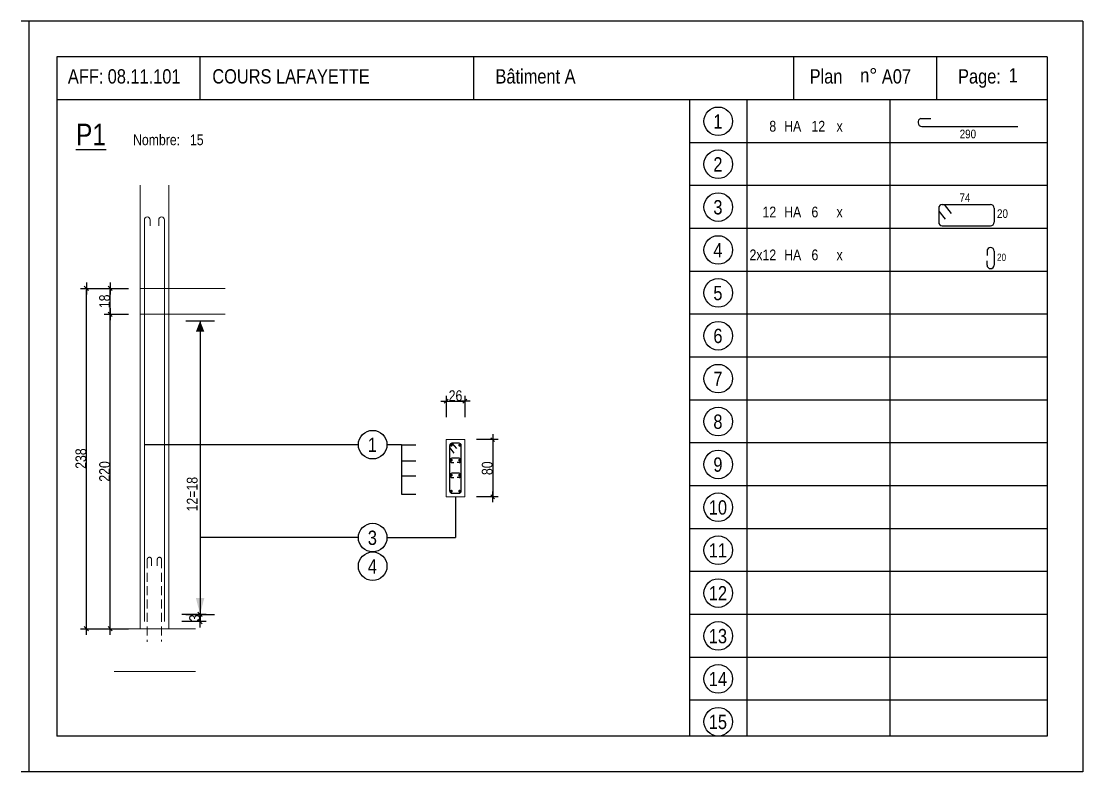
# Model space of a CAD drawing. Header units: metres. Extents: x -9927 to 45032, y -190416 to 12166.
# Drawn here: x 10761 to 12246, y -19784 to -18734 of the extents above; entities that cross this region are included whole.
import ezdxf
from ezdxf.enums import TextEntityAlignment as Align

# ---------------------------------------------------------------- set-up
doc = ezdxf.new("R2010")
doc.units = ezdxf.units.M
doc.header["$PDMODE"] = 65
doc.linetypes.add('CACHE2', pattern=[0.1875, 0.125, -0.0625])
for name, color, linetype in [('01_cote_gen', 4, 'Continuous'), ('01_fenetres', 171, 'Continuous'), ('01_linteaux', 3, 'Continuous'), ('01_sem', 42, 'Continuous'), ('01_texte', 230, 'Continuous'), ('AA_COTES', 2, 'Continuous')]:
    doc.layers.add(name, color=color, linetype=linetype)
doc.styles.add('STYLE2', font='ARIALN.TTF')
doc.dimstyles.new('JB25', dxfattribs={"dimscale": 0.1, "dimtxt": 150, "dimasz": 17, "dimexe": 0.1, "dimexo": 0.1, "dimgap": 0.09, "dimtad": 1, "dimdec": 1, "dimlfac": 0.5, "dimdsep": 46, "dimtxsty": 'STYLE2', "dimblk1": 'BOND_G', "dimblk2": 'BOND_D', "dimsah": 1, "dimcen": 1.5, "dimdle": 0.01, "dimse1": 1, "dimse2": 1, "dimclrd": 4, "dimclre": 2, "dimclrt": 5, "dimadec": 0, "dimazin": 0, "dimtfac": 2.333333, "dimtdec": 1, "dimtix": 1, "dimtmove": 2, "dimatfit": 3, "dimldrblk": 'BOND_G', "dimfxl": 1, "dimtolj": 1, "dimtzin": 0, "dimarcsym": 0})
doc.dimstyles.new('JB50', dxfattribs={"dimscale": 0.1, "dimtxt": 150, "dimasz": 15, "dimexe": 0.1, "dimexo": 0.1, "dimgap": 0.09, "dimtad": 1, "dimdec": 1, "dimdsep": 46, "dimtxsty": 'STYLE2', "dimblk1": 'BOND_G', "dimblk2": 'BOND_D', "dimsah": 1, "dimcen": 1.5, "dimdle": 0.01, "dimse1": 1, "dimse2": 1, "dimclrd": 4, "dimclre": 2, "dimclrt": 6, "dimazin": 2, "dimtfac": 2.333333, "dimtdec": 1, "dimtix": 1, "dimtmove": 2, "dimatfit": 3, "dimldrblk": 'BOND_G', "dimfxl": 1, "dimtolj": 1, "dimtzin": 0, "dimarcsym": 0})

# ---------------------------------------------------------------- blocks, each defined once
blk = doc.blocks.new('BOND_G')
at = {"layer": 'AA_COTES', "color": 0}
for p, q in [((0, -5), (0, 15)), ((5, 0), (-5, 0)), ((1.77, 1.77), (-1.77, -1.77))]:
    blk.add_line(p, q, dxfattribs=at)
blk = doc.blocks.new('BOND_D')
at = {"layer": 'AA_COTES', "color": 0}
for p, q in [((5, 0), (-5, 0)), ((-1.77, -1.77), (1.77, 1.77)), ((0, 5), (0, -15))]:
    blk.add_line(p, q, dxfattribs=at)
blk = doc.blocks.new('*D129')
at = {"layer": '01_cote_gen', "color": 4, "lineweight": -2, "transparency": 16777216}
blk.add_line((11357.4, -19265.2), (11380.4, -19265.2), dxfattribs=at)
at = {"layer": 'DEFPOINTS', "color": 0, "lineweight": 0, "transparency": 16777216}
for p in [(11381.9, -19265.2), (11355.9, -19319), (11381.9, -19319)]:
    blk.add_point(p, dxfattribs=at)
at = {"layer": '01_cote_gen', "color": 4, "lineweight": -2, "transparency": 16777216, "xscale": 1.5, "yscale": 1.5, "zscale": 1.5, "rotation": 180}
blk.add_blockref('BOND_G', (11355.9, -19265.2), dxfattribs=at)
at = {"layer": '01_cote_gen', "color": 4, "lineweight": -2, "transparency": 16777216, "xscale": 1.5, "yscale": 1.5, "zscale": 1.5}
blk.add_blockref('BOND_D', (11381.9, -19265.2), dxfattribs=at)
at = {"layer": '01_cote_gen', "color": 6, "transparency": 16777216, "insert": (11368.9, -19257.6), "char_height": 15, "attachment_point": 5, "style": 'STYLE2'}
blk.add_mtext('\\A1;26', dxfattribs=at)
blk = doc.blocks.new('*D130')
at = {"layer": '01_cote_gen', "color": 4, "lineweight": -2, "transparency": 16777216}
blk.add_line((11421, -19320.5), (11421, -19397.5), dxfattribs=at)
at = {"layer": 'DEFPOINTS', "color": 0, "lineweight": 0, "transparency": 16777216}
for p in [(11381.9, -19319), (11381.9, -19399), (11421, -19399)]:
    blk.add_point(p, dxfattribs=at)
at = {"layer": '01_cote_gen', "color": 4, "lineweight": -2, "transparency": 16777216, "xscale": 1.5, "yscale": 1.5, "zscale": 1.5}
for name, p, rotation in [('BOND_G', (11421, -19319), 90), ('BOND_D', (11421, -19399), 270)]:
    blk.add_blockref(name, p, dxfattribs=dict(at, rotation=rotation))
at = {"layer": '01_cote_gen', "color": 6, "transparency": 16777216, "insert": (11413.3, -19359), "char_height": 15, "attachment_point": 5, "rotation": 90, "style": 'STYLE2'}
blk.add_mtext('\\A1;80', dxfattribs=at)
blk = doc.blocks.new('*D125')
at = {"layer": '01_cote_gen', "color": 4, "linetype": 'Continuous', "lineweight": -2, "transparency": 16777216}
blk.add_line((10852.6, -19581.8), (10852.6, -19109.2), dxfattribs=at)
at = {"layer": 'DEFPOINTS', "color": 0, "linetype": 'Continuous', "lineweight": 0, "transparency": 16777216}
for p in [(10852.6, -19107.5), (10967.7, -19107.5), (10927.7, -19583.5)]:
    blk.add_point(p, dxfattribs=at)
at = {"layer": '01_cote_gen', "color": 4, "linetype": 'Continuous', "lineweight": -2, "transparency": 16777216, "xscale": 1.7, "yscale": 1.7, "zscale": 1.7}
for name, p, rotation in [('BOND_D', (10852.6, -19107.5), 90), ('BOND_G', (10852.6, -19583.5), 270)]:
    blk.add_blockref(name, p, dxfattribs=dict(at, rotation=rotation))
at = {"layer": '01_cote_gen', "color": 5, "linetype": 'Continuous', "lineweight": 0, "transparency": 16777216, "insert": (10844.9, -19345.5), "char_height": 15, "attachment_point": 5, "rotation": 90, "style": 'STYLE2'}
blk.add_mtext('\\A1;238', dxfattribs=at)
blk = doc.blocks.new('*D126')
at = {"layer": '01_cote_gen', "color": 4, "linetype": 'Continuous', "lineweight": -2, "transparency": 16777216}
blk.add_line((10885.8, -19141.8), (10885.8, -19109.2), dxfattribs=at)
at = {"layer": 'DEFPOINTS', "color": 0, "linetype": 'Continuous', "lineweight": 0, "transparency": 16777216}
for p in [(10885.8, -19107.5), (11014.5, -19107.5), (11023.5, -19143.5)]:
    blk.add_point(p, dxfattribs=at)
at = {"layer": '01_cote_gen', "color": 4, "linetype": 'Continuous', "lineweight": -2, "transparency": 16777216, "xscale": 1.7, "yscale": 1.7, "zscale": 1.7}
for name, p, rotation in [('BOND_D', (10885.8, -19107.5), 90), ('BOND_G', (10885.8, -19143.5), 270)]:
    blk.add_blockref(name, p, dxfattribs=dict(at, rotation=rotation))
at = {"layer": '01_cote_gen', "color": 5, "linetype": 'Continuous', "lineweight": 0, "transparency": 16777216, "insert": (10878.1, -19125.5), "char_height": 15, "attachment_point": 5, "rotation": 90, "style": 'STYLE2'}
blk.add_mtext('\\A1;18', dxfattribs=at)
blk = doc.blocks.new('*D127')
at = {"layer": '01_cote_gen', "color": 4, "linetype": 'Continuous', "lineweight": -2, "transparency": 16777216}
blk.add_line((10885.8, -19581.8), (10885.8, -19145.2), dxfattribs=at)
at = {"layer": 'DEFPOINTS', "color": 0, "linetype": 'Continuous', "lineweight": 0, "transparency": 16777216}
for p in [(10885.8, -19143.5), (10894.3, -19143.5), (10903.9, -19583.5)]:
    blk.add_point(p, dxfattribs=at)
at = {"layer": '01_cote_gen', "color": 4, "linetype": 'Continuous', "lineweight": -2, "transparency": 16777216, "xscale": 1.7, "yscale": 1.7, "zscale": 1.7}
for name, p, rotation in [('BOND_D', (10885.8, -19143.5), 90), ('BOND_G', (10885.8, -19583.5), 270)]:
    blk.add_blockref(name, p, dxfattribs=dict(at, rotation=rotation))
at = {"layer": '01_cote_gen', "color": 5, "linetype": 'Continuous', "lineweight": 0, "transparency": 16777216, "insert": (10878.1, -19363.5), "char_height": 15, "attachment_point": 5, "rotation": 90, "style": 'STYLE2'}
blk.add_mtext('\\A1;220', dxfattribs=at)
blk = doc.blocks.new('*D128')
at = {"layer": '01_cote_gen', "color": 4, "linetype": 'Continuous', "lineweight": -2, "transparency": 16777216}
blk.add_line((11011.6, -19565.2), (11011.6, -19571.8), dxfattribs=at)
at = {"layer": 'DEFPOINTS', "color": 0, "linetype": 'Continuous', "lineweight": 0, "transparency": 16777216}
for p in [(11004.8, -19563.5), (10961.7, -19573.5), (11011.6, -19573.5)]:
    blk.add_point(p, dxfattribs=at)
at = {"layer": '01_cote_gen', "color": 4, "linetype": 'Continuous', "lineweight": -2, "transparency": 16777216, "xscale": 1.7, "yscale": 1.7, "zscale": 1.7}
for name, p, rotation in [('BOND_G', (11011.6, -19563.5), 90), ('BOND_D', (11011.6, -19573.5), 270)]:
    blk.add_blockref(name, p, dxfattribs=dict(at, rotation=rotation))
at = {"layer": '01_cote_gen', "color": 5, "linetype": 'Continuous', "lineweight": 0, "transparency": 16777216, "insert": (11004, -19568.5), "char_height": 15, "attachment_point": 5, "rotation": 90, "style": 'STYLE2'}
blk.add_mtext('\\A1;3', dxfattribs=at)

msp = doc.modelspace()

# ---------------------------------------------------------------- linework, layer by layer
at = {"layer": '01_cote_gen', "color": 2, "linetype": 'CACHE2', "lineweight": 0, "ltscale": 100}
for p, q in [((10937.73, -19486.52), (10937.73, -19602.09)), ((10943.73, -19486.52), (10943.73, -19495.5)), ((10951.73, -19486.52), (10951.73, -19495.5)), ((10957.73, -19486.52), (10957.73, -19601.24))]:
    msp.add_line(p, q, dxfattribs=at)
for centre in [(10940.73, -19486.52), (10954.73, -19486.52)]:
    msp.add_arc(centre, 3, 0, 180, dxfattribs=at)
at = {"layer": '01_fenetres', "ltscale": 30}
for p, q in [((12196.39, -18783.64), (10811.39, -18783.64)), ((10811.39, -18783.64), (10811.39, -19733.64)), ((10811.39, -18783.64), (10811.39, -19733.64)), ((10811.39, -18783.64), (10811.39, -19733.64)), ((11011.39, -18783.64), (11011.39, -18843.64)), ((11393.89, -18783.64), (11393.89, -18843.64)), ((11842.26, -18843.64), (11842.26, -18783.64)), ((12042.26, -18843.64), (12042.26, -18783.64)), ((12196.39, -18783.64), (12196.39, -19733.64)), ((12196.39, -18843.64), (10811.39, -18843.64)), ((12196.39, -19733.64), (10811.39, -19733.64))]:
    msp.add_line(p, q, dxfattribs=at)
at = {"layer": '01_linteaux', "linetype": 'Continuous'}
for p, q in [((12019.93, -18869.89), (12033.67, -18869.89)), ((12021.16, -18880.88), (12155.47, -18880.88)), ((12049.84, -18990.17), (12117.42, -18990.17)), ((12052.53, -18990.17), (12062.51, -19002.48)), ((12044.84, -18995.17), (12044.84, -19014.78)), ((12044.84, -18999.31), (12054.03, -19010.64)), ((12122.42, -18995.17), (12122.42, -19014.78)), ((12049.84, -19019.78), (12117.42, -19019.78)), ((12112.42, -19055.17), (12112.42, -19061.54)), ((12122.42, -19055.17), (12122.42, -19074.78)), ((12112.42, -19074.78), (12112.42, -19068.93))]:
    msp.add_line(p, q, dxfattribs=at)
for centre, start, end in [((12021.04, -18874.77), 102.77382, 192.77382), ((12021.16, -18875.88), 180, 270), ((12049.84, -18995.17), 90, 180), ((12117.42, -18995.17), 0, 90), ((12049.84, -19014.78), 180, 270), ((12117.42, -19014.78), 270, 0), ((12117.42, -19055.17), 90, 180), ((12117.42, -19055.17), 0, 90), ((12117.42, -19074.78), 180, 270), ((12117.42, -19074.78), 270, 0)]:
    msp.add_arc(centre, 5, start, end, dxfattribs=at)
at = {"layer": '01_sem', "color": 2, "lineweight": 0, "ltscale": 7}
for p, q in [((10927.73, -18962.88), (10927.73, -19583.52)), ((10967.73, -18962.88), (10967.73, -19583.52)), ((10933.73, -19011.52), (10933.73, -19573.52)), ((10941.73, -19011.52), (10941.73, -19019.93)), ((10953.73, -19011.52), (10953.73, -19019.93)), ((10961.73, -19011.52), (10961.73, -19573.52)), ((11046.91, -19107.52), (10927.73, -19107.52)), ((11046.91, -19143.52), (10927.73, -19143.52)), ((11355.86, -19399.03), (11355.86, -19319.03)), ((11381.86, -19319.03), (11355.86, -19319.03)), ((11381.86, -19399.03), (11381.86, -19319.03)), ((11355.86, -19399.03), (11381.86, -19399.03)), ((11005.28, -19583.52), (10891.56, -19583.52)), ((11005.28, -19643.52), (10891.56, -19643.52))]:
    msp.add_line(p, q, dxfattribs=at)
for centre in [(10937.73, -19011.52), (10957.73, -19011.52)]:
    msp.add_arc(centre, 4, 0, 180, dxfattribs=at)
at = {"layer": '01_texte', "ltscale": 30}
for p, q in [((12246.39, -18733.64), (10761.39, -18733.64)), ((10771.8, -18733.64), (10771.8, -19783.64)), ((12246.39, -18733.64), (12246.39, -19783.64)), ((11696.39, -18843.64), (11696.39, -19733.64)), ((11776.39, -18843.64), (11776.39, -19733.64)), ((11976.39, -18843.64), (11976.39, -19733.64)), ((12196.39, -18903.64), (11696.39, -18903.64)), ((12196.39, -18963.64), (11696.39, -18963.64)), ((12196.39, -19023.64), (11696.39, -19023.64)), ((12196.39, -19083.64), (11696.39, -19083.64)), ((10991.46, -19152.81), (11031.78, -19152.81)), ((11011.62, -19152.81), (11011.62, -19570.4)), ((12196.39, -19143.64), (11696.39, -19143.64)), ((12196.39, -19203.64), (11696.39, -19203.64)), ((12196.39, -19263.64), (11696.39, -19263.64)), ((11360.86, -19391.03), (11360.86, -19327.03)), ((11360.86, -19330.45), (11366.39, -19337.87)), ((11373.86, -19324.03), (11363.86, -19324.03)), ((11363.86, -19324.03), (11370.39, -19331.44)), ((11376.86, -19391.03), (11376.86, -19327.03)), ((12196.39, -19323.64), (11696.39, -19323.64)), ((11373.86, -19345.03), (11363.86, -19345.03)), ((11363.86, -19351.03), (11366.58, -19351.03)), ((11373.86, -19351.03), (11371.14, -19351.03)), ((11373.86, -19366.03), (11363.86, -19366.03)), ((11363.86, -19372.03), (11366.58, -19372.03)), ((11373.86, -19372.03), (11371.14, -19372.03)), ((11363.86, -19394.03), (11373.86, -19394.03)), ((12196.39, -19383.64), (11696.39, -19383.64)), ((12196.39, -19443.64), (11696.39, -19443.64)), ((12196.39, -19503.64), (11696.39, -19503.64)), ((10991.46, -19563.52), (11031.78, -19563.52)), ((12196.39, -19563.64), (11696.39, -19563.64)), ((12196.39, -19623.64), (11696.39, -19623.64)), ((12196.39, -19683.64), (11696.39, -19683.64)), ((12246.39, -19783.64), (10761.39, -19783.64))]:
    msp.add_line(p, q, dxfattribs=at)
at = {"layer": '01_texte'}
for p, q in [((11233.01, -19326.03), (10933.73, -19326.03)), ((11293.48, -19326.03), (11273.01, -19326.03)), ((11293.48, -19326.03), (11293.48, -19395.05)), ((11293.48, -19326.03), (11313.5, -19326.03)), ((11293.48, -19348.75), (11313.5, -19348.75)), ((11293.48, -19369.7), (11313.5, -19369.7)), ((11293.48, -19395.05), (11313.5, -19395.05)), ((11368.91, -19399.03), (11368.91, -19456.05)), ((11233.01, -19456.05), (11011.62, -19456.05)), ((11273.01, -19456.05), (11368.91, -19456.05))]:
    msp.add_line(p, q, dxfattribs=at)
at = {"layer": '01_texte', "ltscale": 30, "const_width": 2, "flags": 128}
for points in [[(11362.05, -19326.88, 1), (11364.05, -19326.88, 1)], [(11375.67, -19326.88, -1), (11373.67, -19326.88, -1)], [(11362.05, -19347.88, 1), (11364.05, -19347.88, 1)], [(11375.67, -19347.88, -1), (11373.67, -19347.88, -1)], [(11362.05, -19368.88, 1), (11364.05, -19368.88, 1)], [(11375.67, -19368.88, -1), (11373.67, -19368.88, -1)], [(11362.05, -19391.1, 1), (11364.05, -19391.1, 1)], [(11375.67, -19391.1, -1), (11373.67, -19391.1, -1)]]:
    msp.add_lwpolyline(points, format="xyb", close=True, dxfattribs=at)
at = {"layer": '01_texte'}
for centre in [(11736.39, -18873.64), (11736.39, -18933.64), (11736.39, -18993.64), (11736.39, -19053.64), (11736.39, -19113.64), (11736.39, -19173.64), (11736.39, -19233.64), (11736.39, -19293.64), (11253.01, -19326.03), (11736.39, -19353.64), (11736.39, -19413.64), (11253.01, -19456.05), (11736.39, -19473.64), (11253.01, -19496.05), (11736.39, -19533.64), (11736.39, -19593.64), (11736.39, -19653.64), (11736.39, -19713.64)]:
    msp.add_circle(centre, 20, dxfattribs=at)
at = {"layer": '01_texte', "ltscale": 30}
for centre, start, end in [((11363.86, -19327.03), 90.00091, 180), ((11373.86, -19327.03), 0, 90.00091), ((11363.86, -19348.03), 90.00091, 180), ((11363.86, -19348.03), 180, 269.99909), ((11373.86, -19348.03), 0, 90.00091), ((11373.86, -19348.03), 269.99909, 0), ((11363.86, -19369.03), 90.00091, 180), ((11363.86, -19369.03), 180, 269.99909), ((11373.86, -19369.03), 0, 90.00091), ((11373.86, -19369.03), 269.99909, 0), ((11363.86, -19391.03), 180, 270), ((11373.86, -19391.03), 270, 0)]:
    msp.add_arc(centre, 3, start, end, dxfattribs=at)
for points in [[(11011.62, -19152.81), (11005.72, -19167.88), (11011.62, -19167.88)], [(11011.62, -19152.81), (11017.52, -19167.88), (11011.62, -19167.88)], [(11011.62, -19563.52), (11005.72, -19540.45), (11011.62, -19540.45)], [(11011.62, -19563.52), (11017.52, -19540.45), (11011.62, -19540.45)]]:
    msp.add_solid(points, dxfattribs=at)

# ---------------------------------------------------------------- texts
at = {"layer": '01_texte', "style": 'STYLE2'}
for s, height, p in [('Bâtiment A', 20, (11424.83, -18820.79)), ('Plan', 20, (11864.3, -18820.79)), ('n%%D', 20, (11934.99, -18819.35)), ('1', 20, (12142.66, -18819.35)), ('AFF:', 20, (10826.69, -18820.79)), ('08.11.101', 20, (10882.35, -18820.79)), ('COURS LAFAYETTE', 20, (11028.73, -18820.79)), ('A07', 20, (11965.33, -18820.79)), ('Page:', 20, (12071.97, -18820.79)), ('HA', 15, (11828.68, -18888.04)), ('12', 15, (11866.85, -18888.04)), ('%%UP1', 30, (10837.97, -18907.03)), ('290', 12, (12074.22, -18897.38)), ('Nombre:', 15, (10917.78, -18907.03)), ('15', 15, (10997.4, -18907.03)), ('74', 12, (12073.9, -18986.62)), ('HA', 15, (11828.68, -19008.04)), ('6', 15, (11866.85, -19008.04)), ('20', 12, (12126.41, -19008.83)), ('HA', 15, (11828.68, -19068.04)), ('6', 15, (11866.85, -19068.04)), ('20', 10, (12126.41, -19068.83))]:
    msp.add_text(s, height=height, dxfattribs=at).set_placement(p)
for s, p in [('1', (11735.99, -18873.87)), ('2', (11735.99, -18933.87)), ('3', (11735.99, -18993.87)), ('4', (11735.99, -19053.87)), ('5', (11735.99, -19113.87)), ('6', (11735.99, -19173.87)), ('7', (11735.99, -19233.87)), ('8', (11735.99, -19293.87)), ('1', (11252.61, -19326.26)), ('9', (11735.99, -19353.87)), ('10', (11735.99, -19413.87)), ('3', (11252.61, -19456.28)), ('11', (11735.99, -19473.87)), ('4', (11252.61, -19496.28)), ('12', (11735.99, -19533.87)), ('13', (11735.99, -19593.87)), ('14', (11735.99, -19653.87)), ('15', (11735.99, -19713.87))]:
    msp.add_text(s, height=20, dxfattribs=at).set_placement(p, align=Align.MIDDLE_CENTER)
for s, p in [('8', (11817.48, -18888.04)), ('12', (11817.48, -19008.04)), ('2x12', (11817.48, -19068.04))]:
    msp.add_text(s, height=15, dxfattribs=at).set_placement(p, align=Align.RIGHT)
for p in [(11906.26, -18888.04), (11906.26, -19008.04), (11906.26, -19068.04)]:
    msp.add_text('x', height=15, dxfattribs=at).set_placement(p, align=Align.CENTER)
msp.add_text('12=18', height=15, rotation=90, dxfattribs=at).set_placement((11008.02, -19419.39))

# ---------------------------------------------------------------- dimensions: what is measured, and where the dimension line sits
at = {"layer": '01_cote_gen', "linetype": 'Continuous', "lineweight": 0}
for base, p1, p2, picture, middle in [((10852.61, -19107.52), (10927.73, -19583.52), (10967.73, -19107.52), '*D125', (10844.95, -19345.52)), ((10885.79, -19107.52), (11023.52, -19143.52), (11014.46, -19107.52), '*D126', (10878.12, -19125.52)), ((10885.79, -19143.52), (10903.91, -19583.52), (10894.29, -19143.52), '*D127', (10878.12, -19363.52))]:
    dim = msp.add_linear_dim(base=base, p1=p1, p2=p2, angle=90, dimstyle='JB25', dxfattribs=at)
    dim.commit()
    dim.dimension.update_dxf_attribs({"geometry": picture, "text_midpoint": middle})
at = {"layer": '01_cote_gen'}
dim = msp.add_linear_dim(base=(11381.86, -19265.23), p1=(11355.86, -19319.03), p2=(11381.86, -19319.03), dimstyle='JB50', dxfattribs=at)
dim.commit()
dim.dimension.update_dxf_attribs({"geometry": '*D129', "text_midpoint": (11368.86, -19257.56)})
dim = msp.add_linear_dim(base=(11421.01, -19399.03), p1=(11381.86, -19319.03), p2=(11381.86, -19399.03), angle=90, dimstyle='JB50', dxfattribs=at)
dim.commit()
dim.dimension.update_dxf_attribs({"geometry": '*D130', "text_midpoint": (11413.34, -19359.03)})
at = {"layer": '01_cote_gen', "linetype": 'Continuous', "lineweight": 0}
dim = msp.add_linear_dim(base=(11011.62, -19573.52), p1=(11004.8, -19563.52), p2=(10961.73, -19573.52), angle=90, text='3', dimstyle='JB25', dxfattribs=at)
dim.commit()
dim.dimension.update_dxf_attribs({"geometry": '*D128', "text_midpoint": (11003.95, -19568.52)})

doc.saveas('drawing.dxf')
